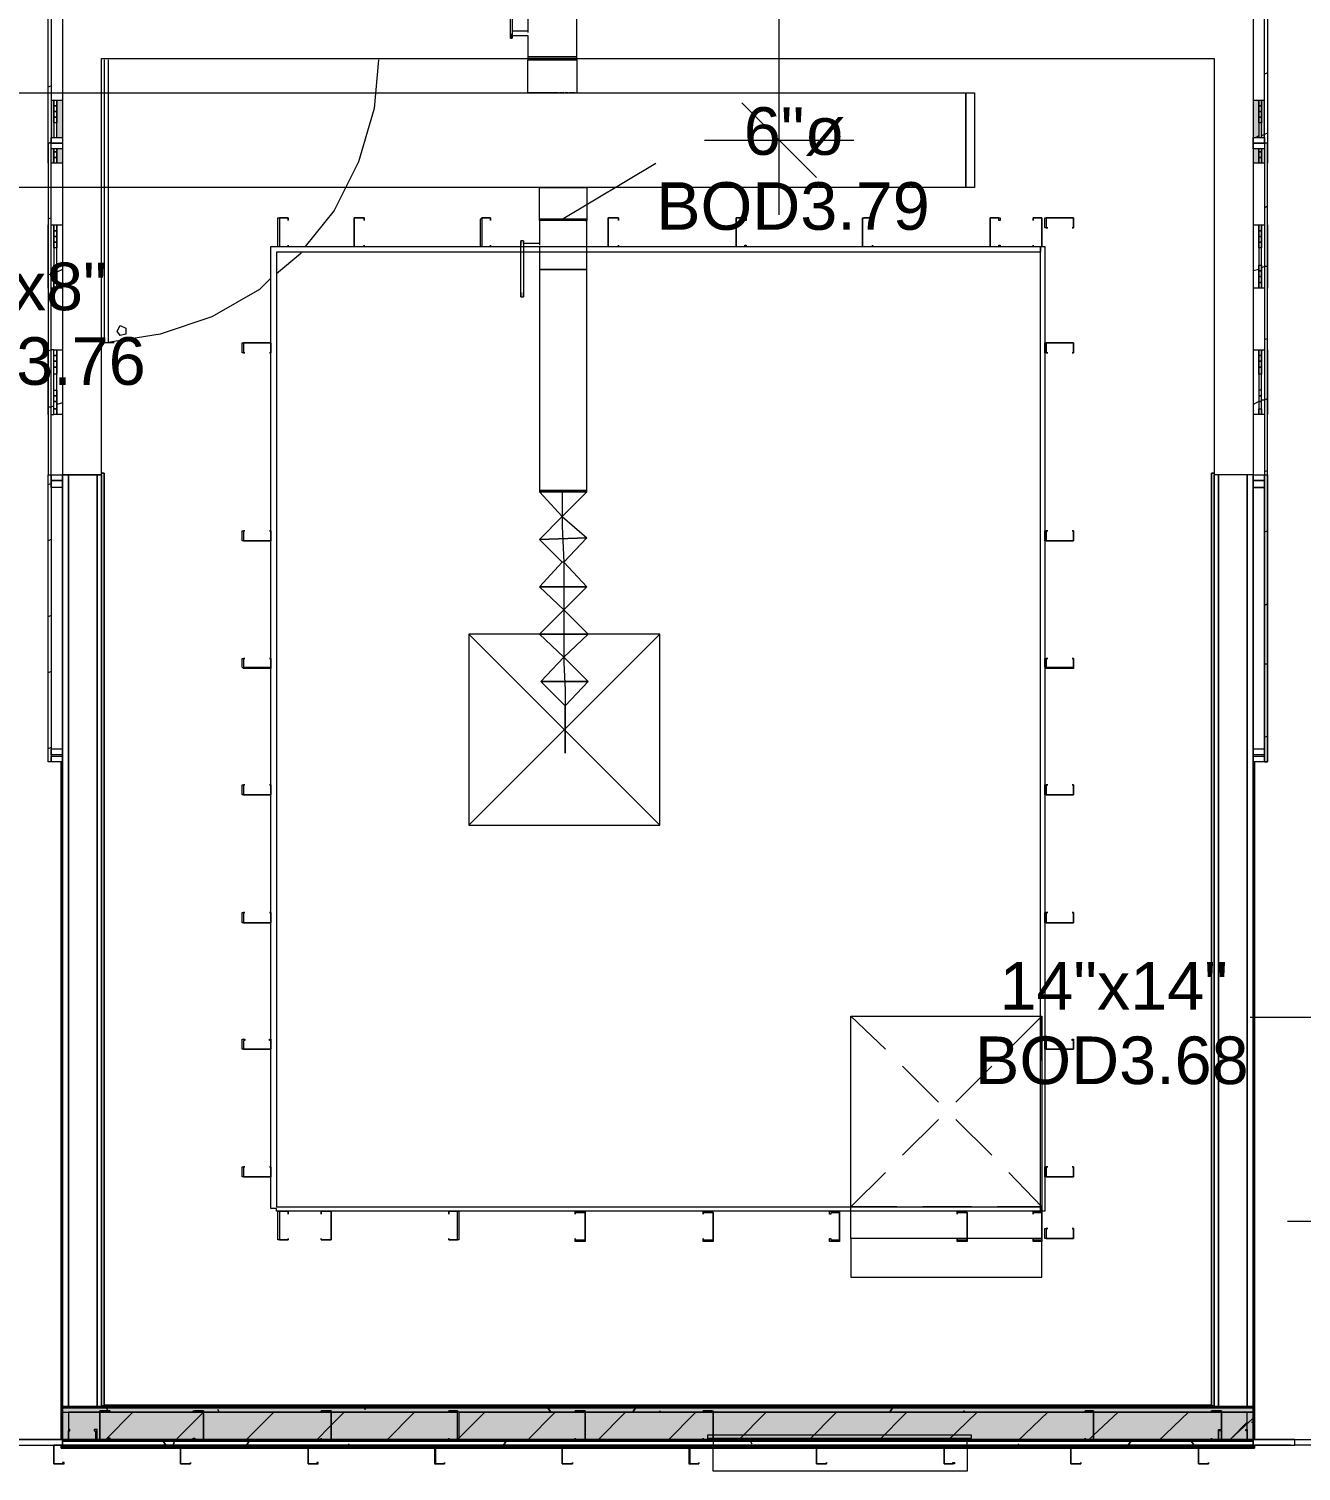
# Model space of a CAD drawing. Header units: metres. Extents: x -2 to 237, y -8 to 52.
# Drawn here: x 48.663 to 52.722, y 34.806 to 39.408 of the extents above; entities that cross this region are included whole.
import ezdxf

# ---------------------------------------------------------------- set-up
doc = ezdxf.new("R2010")
doc.units = ezdxf.units.M
doc.layers.add('HVAC - Ductos', color=5, linetype='Continuous', lineweight=0)
doc.layers.add('PDF4_Text', color=7, linetype='Continuous', lineweight=0)
doc.layers.add('PDF4_Geometry', color=7, linetype='Continuous', lineweight=0, true_color=0xaaaaaa)
doc.layers.add('PDF4_Solid Fills', color=7, linetype='Continuous', lineweight=0, true_color=0xffffff)
doc.styles.add('PDF Helvetica', font='')
doc.styles.get('PDF Helvetica').set_extended_font_data('Helvetica')

msp = doc.modelspace()

# ---------------------------------------------------------------- hatches: boundary and pattern name
at = {"layer": 'PDF4_Solid Fills', "lineweight": 0, "transparency": 33554559}
h = msp.add_hatch(color=256, dxfattribs=at)
h.paths.add_polyline_path([(48.7341, 39.0619), (48.7433, 39.0619), (48.7433, 39.181), (48.7341, 39.181)])
h.paths.add_polyline_path([(48.7433, 39.0252), (48.7341, 39.0252), (48.7341, 38.9794), (48.7433, 38.9794)])
h = msp.add_hatch(color=256, dxfattribs=at)
h.paths.add_polyline_path([(48.7707, 39.0619), (48.7707, 39.181), (48.7525, 39.181), (48.7525, 39.0619)])
h.paths.add_polyline_path([(48.7707, 39.0252), (48.7525, 39.0252), (48.7525, 38.9794), (48.7707, 38.9794)])
h = msp.add_hatch(color=256, dxfattribs=at)
h.paths.add_polyline_path([(52.5689, 39.0619), (52.5872, 39.0619), (52.5872, 39.181), (52.5689, 39.181)])
h.paths.add_polyline_path([(52.5872, 39.0252), (52.5689, 39.0252), (52.5689, 38.9794), (52.5872, 38.9794)])
h = msp.add_hatch(color=256, dxfattribs=at)
h.paths.add_polyline_path([(52.5964, 39.0619), (52.6056, 39.0619), (52.6056, 39.181), (52.5964, 39.181)])
h.paths.add_polyline_path([(52.6056, 39.0252), (52.5964, 39.0252), (52.5964, 38.9794), (52.6056, 38.9794)])
for points in [[(52.5506, 34.9934), (52.5506, 34.9018), (52.5689, 34.9018), (52.5689, 35.0071), (48.7707, 35.0071), (48.7707, 34.9018), (48.7891, 34.9018), (48.7891, 34.9934)], [(52.5506, 34.9018), (52.5506, 34.9934), (48.7891, 34.9934), (48.7891, 34.9018)]]:
    msp.add_hatch(color=256, dxfattribs=at).paths.add_polyline_path(points)

# ---------------------------------------------------------------- linework, layer by layer
at = {"layer": 'HVAC - Ductos', "lineweight": 0}
for points in [[(51.057, 38.8145), (51.057, 41.3619), (51.057, 42.2828)], [(50.2002, 39.3918), (50.2002, 39.3872), (50.2002, 39.3826), (50.2002, 39.378), (50.2002, 39.3826), (50.2002, 39.3872), (50.2002, 39.3918), (50.2002, 39.5429)], [(50.2048, 39.5429), (50.2048, 39.3918), (50.2048, 39.3872), (50.2048, 39.3826), (50.2048, 39.378), (50.2048, 39.3826), (50.2048, 39.3872), (50.2048, 39.3918), (50.2048, 39.3872), (50.2552, 39.3872), (50.2552, 39.3184), (50.2598, 39.3184), (50.2644, 39.3184), (50.2781, 39.3184), (50.2965, 39.3184), (50.3148, 39.3184), (50.3331, 39.3184), (50.3514, 39.3184), (50.3697, 39.3184), (50.3881, 39.3184), (50.3973, 39.3184), (50.4064, 39.3184), (50.411, 39.3184), (50.411, 39.4697)], [(50.2552, 39.4697), (50.2552, 39.4009), (50.2048, 39.4009)], [(50.2552, 39.4009), (50.2552, 39.3964)], [(50.2002, 39.378), (50.2002, 39.3826), (50.2002, 39.378)], [(50.2002, 39.378), (50.2048, 39.378)], [(50.2048, 39.378), (50.2048, 39.3826), (50.2048, 39.378)], [(50.3514, 39.2039), (50.3331, 39.2039), (50.3148, 39.2039), (50.2965, 39.2039), (50.2781, 39.2039), (50.2644, 39.2039), (50.2598, 39.2039), (50.2552, 39.2039), (50.2552, 39.3093), (50.2598, 39.3093), (50.2644, 39.3093), (50.2781, 39.3093), (50.2965, 39.3093), (50.3148, 39.3093), (50.3331, 39.3093), (50.3514, 39.3093), (50.3697, 39.3093), (50.3881, 39.3093), (50.3973, 39.3093), (50.4064, 39.3093), (50.411, 39.3093), (50.411, 39.2039)], [(50.3697, 39.2039), (50.3651, 39.2039), (50.356, 39.2039)], [(50.3835, 39.2039), (50.3789, 39.2039), (50.3743, 39.2039)], [(50.4064, 39.2039), (50.4019, 39.2039), (50.3973, 39.2039), (50.3927, 39.2039), (50.3881, 39.2039)], [(50.9379, 39.1719), (51.057, 39.0527), (51.1761, 38.9336)], [(50.8187, 39.0527), (51.057, 39.0527), (51.2952, 39.0527)], [(50.3651, 38.8008), (50.663, 38.9794)], [(50.2414, 38.7137), (50.2919, 38.7137), (50.2919, 38.6404), (50.2919, 37.9348), (50.2919, 37.9302), (50.3651, 37.8523), (50.4431, 37.7836), (50.2919, 37.779), (50.3651, 37.8523), (50.4431, 37.9302), (50.2919, 37.9302), (50.4431, 37.9302), (50.4431, 37.9348), (50.4385, 37.9348), (50.4201, 37.9348), (50.3973, 37.9348), (50.3651, 37.9348), (50.3377, 37.9348), (50.3148, 37.9348), (50.2965, 37.9348), (50.2919, 37.9348), (50.2965, 37.9348), (50.3148, 37.9348), (50.3377, 37.9348), (50.3651, 37.9348), (50.3973, 37.9348), (50.4201, 37.9348), (50.4385, 37.9348), (50.4431, 37.9348), (50.4431, 38.6404), (50.4385, 38.6404), (50.4339, 38.6404), (50.4201, 38.6404), (50.4064, 38.6404), (50.3881, 38.6404), (50.3651, 38.6404), (50.3468, 38.6404), (50.3285, 38.6404), (50.3148, 38.6404), (50.3011, 38.6404), (50.2919, 38.6404), (50.3011, 38.6404), (50.3148, 38.6404), (50.3285, 38.6404), (50.3468, 38.6404), (50.3651, 38.6404), (50.3881, 38.6404), (50.4064, 38.6404), (50.4201, 38.6404), (50.4339, 38.6404), (50.4385, 38.6404), (50.4431, 38.6404), (50.4431, 38.7962), (50.4385, 38.7962), (50.4339, 38.7962), (50.4201, 38.7962), (50.4064, 38.7962), (50.3881, 38.7962), (50.3651, 38.7962), (50.3468, 38.7962), (50.3285, 38.7962), (50.3148, 38.7962), (50.3011, 38.7962), (50.2919, 38.7962), (50.2919, 38.8008), (50.2919, 38.9015), (50.3011, 38.9015), (50.3148, 38.9015), (50.3285, 38.9015), (50.3468, 38.9015), (50.3651, 38.9015), (50.3881, 38.9015), (50.4064, 38.9015), (50.4201, 38.9015), (50.4339, 38.9015), (50.4385, 38.9015), (50.4431, 38.9015), (50.4431, 38.8008), (50.4385, 38.8008), (50.4339, 38.8008), (50.4201, 38.8008), (50.4064, 38.8008), (50.3881, 38.8008), (50.3651, 38.8008), (50.3468, 38.8008), (50.3285, 38.8008), (50.3148, 38.8008), (50.3011, 38.8008), (50.2919, 38.8008), (50.3011, 38.8008), (50.3148, 38.8008), (50.3285, 38.8008), (50.3468, 38.8008), (50.3651, 38.8008), (50.3881, 38.8008), (50.4064, 38.8008), (50.4201, 38.8008), (50.4339, 38.8008), (50.4385, 38.8008), (50.4431, 38.8008), (50.4385, 38.8008), (50.4431, 38.8008), (50.4431, 38.7962), (50.4385, 38.7962), (50.4339, 38.7962), (50.4201, 38.7962), (50.4064, 38.7962), (50.3881, 38.7962), (50.3651, 38.7962), (50.3468, 38.7962), (50.3285, 38.7962), (50.3148, 38.7962), (50.3011, 38.7962), (50.2919, 38.7962), (50.2919, 38.7228), (50.2414, 38.7228), (50.2414, 38.7183)], [(50.2414, 38.732), (50.2323, 38.732)], [(50.2323, 38.5671), (50.2323, 38.5625), (50.2323, 38.5579), (50.2323, 38.5533), (50.2323, 38.5579), (50.2323, 38.5625), (50.2323, 38.5671), (50.2323, 38.7183), (50.2323, 38.7228), (50.2323, 38.7274), (50.2323, 38.732), (50.2323, 38.7274), (50.2323, 38.7228), (50.2323, 38.7183)], [(50.2414, 38.7228), (50.2414, 38.7274), (50.2414, 38.732), (50.2414, 38.7274), (50.2414, 38.7228), (50.2414, 38.7183), (50.2414, 38.5671), (50.2414, 38.5625), (50.2414, 38.5579), (50.2414, 38.5533), (50.2414, 38.5579), (50.2414, 38.5625), (50.2414, 38.5671)], [(50.2919, 38.7228), (50.2919, 38.7183)], [(50.2323, 38.5533), (50.2414, 38.5533)], [(50.3651, 37.9302), (50.3651, 37.8203), (50.3697, 37.7058), (50.3697, 37.5912), (50.3697, 37.4858), (50.3697, 37.385), (50.3743, 37.298), (50.3743, 37.2338), (50.3743, 37.188), (50.3743, 37.1742)], [(50.3697, 37.7058), (50.4431, 37.6278), (50.2919, 37.6278), (50.3651, 37.7058), (50.2919, 37.779), (50.4431, 37.7836), (50.3697, 37.7058), (50.3651, 37.7058)], [(50.6767, 36.8673), (50.0673, 37.4767)], [(50.0673, 36.8673), (50.6767, 37.4767)], [(51.3961, 36.1526), (51.286, 36.2579)], [(51.286, 35.6486), (51.286, 36.2579), (51.8954, 36.2579), (51.8954, 35.5478), (51.286, 35.5478), (51.286, 35.4241), (51.8954, 35.4241), (51.8954, 35.5478), (51.286, 35.5478), (51.286, 36.2579), (51.8954, 36.2579), (51.8954, 35.6486)], [(52.9171, 36.2534), (52.5597, 36.2534)], [(51.5655, 35.983), (51.451, 36.0976)], [(51.7351, 35.8135), (51.6205, 35.9281)], [(51.79, 35.7585), (51.8954, 35.6486), (51.7534, 35.6486)], [(51.4327, 35.6486), (51.286, 35.6486)], [(51.671, 35.6486), (51.5151, 35.6486)], [(52.6789, 35.6028), (56.0876, 35.6028)], [(50.8325, 34.9109), (50.8463, 34.9109), (50.8463, 34.888), (51.6572, 34.888), (51.6572, 34.8055), (50.8463, 34.8055), (50.8463, 34.888), (51.6572, 34.888), (51.6572, 34.9109), (51.671, 34.9109), (51.671, 34.9201), (50.8279, 34.9201), (50.8279, 34.9109), (51.671, 34.9109)], [(51.648, 34.9201), (50.8554, 34.9201)]]:
    msp.add_lwpolyline(points, dxfattribs=at)
for points in [[(50.2552, 39.3093), (50.2598, 39.3093), (50.2644, 39.3093), (50.2781, 39.3093), (50.2965, 39.3093), (50.3148, 39.3093), (50.3331, 39.3093), (50.3514, 39.3093), (50.3697, 39.3093), (50.3881, 39.3093), (50.3973, 39.3093), (50.4064, 39.3093), (50.411, 39.3093), (50.411, 39.3184), (50.4064, 39.3184), (50.3973, 39.3184), (50.3881, 39.3184), (50.3697, 39.3184), (50.3514, 39.3184), (50.3331, 39.3184), (50.3148, 39.3184), (50.2965, 39.3184), (50.2781, 39.3184), (50.2644, 39.3184), (50.2598, 39.3184), (50.2552, 39.3184)], [(51.6526, 38.9015), (48.1293, 38.9015), (48.1293, 39.2039), (51.6526, 39.2039)], [(51.6526, 38.9015), (51.6526, 39.2039), (51.6801, 39.2039), (51.6801, 38.9015)], [(50.4385, 38.7962), (50.4431, 38.7962)], [(50.4431, 37.9348), (50.4385, 37.9348), (50.4339, 37.9348), (50.4201, 37.9348), (50.4064, 37.9348), (50.3881, 37.9348), (50.3651, 37.9348), (50.3468, 37.9348), (50.3285, 37.9348), (50.3148, 37.9348), (50.3011, 37.9348), (50.2919, 37.9348), (50.3011, 37.9348), (50.3148, 37.9348), (50.3285, 37.9348), (50.3468, 37.9348), (50.3651, 37.9348), (50.3881, 37.9348), (50.4064, 37.9348), (50.4201, 37.9348), (50.4339, 37.9348), (50.4385, 37.9348)], [(50.2919, 37.9302), (50.2965, 37.9302), (50.3148, 37.9302), (50.3377, 37.9302), (50.3651, 37.9302), (50.3973, 37.9302), (50.4201, 37.9302), (50.4385, 37.9302), (50.4431, 37.9302), (50.4385, 37.9302), (50.4201, 37.9302), (50.3973, 37.9302), (50.3651, 37.9302), (50.3377, 37.9302), (50.3148, 37.9302), (50.2965, 37.9302)], [(50.2919, 37.6278), (50.4431, 37.6278), (50.3697, 37.5545), (50.4476, 37.4767), (50.2919, 37.4767), (50.3697, 37.5545)], [(50.6767, 37.4767), (50.0673, 37.4767), (50.0673, 36.8673), (50.6767, 36.8673)], [(50.2919, 37.4767), (50.4476, 37.4767), (50.3697, 37.4033), (50.4476, 37.3254), (50.2965, 37.3254), (50.3697, 37.4033)], [(50.2965, 37.3254), (50.4476, 37.3254), (50.3743, 37.2476), (50.3743, 37.0964), (50.3743, 37.2522), (50.3743, 37.2476)], [(50.9745, 34.888), (50.8554, 34.888)], [(51.2128, 34.888), (51.0524, 34.888)], [(51.451, 34.888), (51.2906, 34.888)], [(51.6526, 34.888), (51.5289, 34.888)]]:
    msp.add_lwpolyline(points, close=True, dxfattribs=at)
at = {"layer": 'PDF4_Geometry', "lineweight": 0}
for points in [[(52.6056, 44.3491), (52.6147, 44.3491), (52.6147, 44.5782), (52.6056, 44.5782), (52.5689, 44.5782), (52.5689, 45.4532), (52.5689, 45.5769), (48.8945, 45.5769), (48.7707, 45.5769), (48.7707, 44.5782), (48.7707, 43.3961), (48.7707, 43.2724), (48.7707, 37.9852), (48.8945, 37.9852), (48.8945, 39.3139), (52.4452, 39.3139), (52.4452, 37.9852), (52.4452, 35.0117), (52.4452, 37.9852), (52.4452, 35.0117)], [(52.5689, 43.2724), (52.5689, 37.9852), (52.5506, 37.9852), (52.5506, 35.0117), (52.5506, 37.9852), (52.459, 37.9852), (52.459, 35.0117), (52.459, 37.9852), (52.4452, 37.9852), (52.4452, 35.0117), (52.4361, 35.0163), (48.9036, 35.0163), (48.9036, 37.9898), (48.8945, 37.9898), (48.9036, 37.9898), (48.9036, 35.0163), (48.8945, 35.0117), (48.8945, 37.9852), (48.8807, 37.9852), (48.8807, 35.0117), (48.8807, 37.9852), (48.7891, 37.9852), (48.7891, 35.0117), (48.7891, 37.9852), (48.7707, 37.9852), (48.7707, 35.0117), (48.7707, 37.9852), (48.7707, 34.9063)], [(48.7249, 39.0435), (48.7249, 40.1019), (48.7341, 40.1019), (48.7707, 40.1019), (48.7707, 40.1203), (48.7341, 40.1203), (48.7341, 40.1019), (48.7707, 40.1019), (48.7707, 40.079), (48.7341, 40.079), (48.7341, 40.1019), (48.7341, 39.0435), (48.7249, 39.0435), (48.7341, 39.0481)], [(48.9036, 39.3093), (48.9036, 38.4067)], [(48.9174, 38.4067), (48.9174, 39.3093)], [(49.7787, 39.3093), (49.765, 39.1535), (49.7146, 38.984), (49.6367, 38.8282), (49.545, 38.7137)], [(52.6147, 39.2681), (52.6056, 39.2635)], [(48.7341, 39.2268), (48.7249, 39.2222)], [(48.7249, 38.9794), (48.7249, 39.181)], [(48.7341, 39.181), (48.7433, 39.181), (48.7433, 39.0619)], [(48.7525, 39.0619), (48.7525, 39.181), (48.7707, 39.181)], [(52.5689, 39.181), (52.5873, 39.181), (52.5873, 39.0619)], [(52.5964, 39.0619), (52.5964, 39.181), (52.6056, 39.181)], [(52.6147, 39.181), (52.6147, 38.9794)], [(48.7341, 37.0689), (48.7249, 37.0689), (48.7249, 37.9852), (48.7341, 37.9852), (48.7341, 37.0689), (48.7249, 37.0689), (48.7249, 37.9852), (48.7341, 37.9852), (48.7341, 39.0435), (48.7249, 39.0435), (48.7249, 37.9852)], [(52.5873, 39.0665), (52.5781, 39.0619)], [(52.6147, 39.0757), (52.6056, 39.0711), (52.5964, 39.0665)], [(52.6056, 37.0689), (52.6147, 37.0689), (52.6147, 37.9852), (52.6147, 37.0689), (52.6056, 37.0689), (52.6056, 37.9852), (52.6147, 37.9852), (52.6147, 39.0435), (52.6056, 39.0435), (52.6056, 37.9852), (52.6147, 37.9852)], [(48.7707, 38.9794), (48.7525, 38.9794), (48.7525, 39.0252), (48.7525, 39.0161), (48.7433, 39.0161), (48.7433, 39.0252), (48.7433, 38.9794), (48.7341, 38.9794)], [(52.6056, 38.9794), (52.5964, 38.9794), (52.5964, 39.0252), (52.5964, 39.0161), (52.5873, 39.0161), (52.5873, 39.0252), (52.5873, 38.9794), (52.5689, 38.9794)], [(48.7341, 38.8053), (48.7249, 38.8008)], [(49.458, 38.7137), (49.458, 38.8008), (49.458, 38.8053), (49.4626, 38.8053), (49.4901, 38.8053), (49.4901, 38.7962), (49.4901, 38.8053), (49.4626, 38.8053), (49.4626, 38.8008), (49.4626, 38.7137)], [(51.3227, 38.7137), (51.3227, 38.8008), (51.3227, 38.8053), (51.3273, 38.8053), (51.3548, 38.8053), (51.3548, 38.7962), (51.3548, 38.8053), (51.3273, 38.8053), (51.3227, 38.8008), (51.3227, 38.7137), (51.3273, 38.7137)], [(52.6147, 38.842), (52.6056, 38.8374)], [(48.7249, 38.5808), (48.7249, 38.7824)], [(48.7341, 38.7824), (48.7433, 38.7824), (48.7433, 38.5808), (48.7341, 38.5808)], [(48.7433, 38.7641), (48.7525, 38.7641)], [(48.7433, 38.7458), (48.7433, 38.7641)], [(48.7707, 38.5808), (48.7525, 38.5808), (48.7525, 38.7824), (48.7707, 38.7824)], [(48.7525, 38.7641), (48.7525, 38.7458)], [(52.5689, 38.7824), (52.5873, 38.7824), (52.5873, 38.5808), (52.5689, 38.5808)], [(52.6056, 38.5808), (52.5964, 38.5808), (52.5964, 38.7824), (52.6056, 38.7824)], [(52.6147, 38.7824), (52.6147, 38.5808)], [(48.7525, 38.7458), (48.7433, 38.7458)], [(48.7433, 38.7458), (48.7525, 38.7458)], [(48.7433, 38.7274), (48.7433, 38.7458)], [(48.7525, 38.7274), (48.7433, 38.7274)], [(48.7525, 38.7458), (48.7525, 38.7274)], [(50.9471, 38.7137), (50.9471, 38.7183), (50.9516, 38.7183), (50.9516, 38.7137)], [(51.758, 38.7137), (51.758, 38.7183), (51.7626, 38.7183), (51.7626, 38.7137)], [(49.5313, 38.6954), (49.5313, 38.6908), (49.4534, 38.6266)], [(48.7433, 38.6266), (48.7341, 38.6266), (48.7249, 38.6221)], [(48.7707, 38.6404), (48.7525, 38.6312)], [(52.5873, 38.6404), (52.5689, 38.6358)], [(52.6147, 38.6495), (52.6056, 38.6495), (52.5964, 38.645)], [(49.4351, 38.6129), (49.3985, 38.5763), (49.2472, 38.4892), (49.0823, 38.4342), (48.9082, 38.4067)], [(48.9357, 38.4067), (48.8945, 38.4067)], [(52.6147, 38.4205), (52.6056, 38.4159)], [(48.7341, 38.1776), (48.7433, 38.1776), (48.7433, 38.3838), (48.7341, 38.3838), (48.7249, 38.3792)], [(48.7249, 38.1776), (48.7249, 38.3838)], [(48.7707, 38.1776), (48.7525, 38.1776), (48.7525, 38.3838), (48.7707, 38.3838)], [(52.5689, 38.3838), (52.5873, 38.3838), (52.5873, 38.1776), (52.5689, 38.1776)], [(52.6056, 38.1776), (52.5964, 38.1776), (52.5964, 38.3838), (52.6056, 38.3838)], [(52.6147, 38.3838), (52.6147, 38.1776)], [(52.5873, 38.2189), (52.5873, 38.196), (52.5964, 38.196), (52.5964, 38.2189), (52.5964, 38.2372), (52.5964, 38.2556), (52.5873, 38.2556), (52.5873, 38.2372), (52.5873, 38.2189), (52.5964, 38.2189), (52.5873, 38.2189), (52.5689, 38.2097)], [(48.7433, 38.2051), (48.7341, 38.2005), (48.7249, 38.2005)], [(48.7707, 38.2143), (48.7525, 38.2097)], [(52.6147, 38.228), (52.6056, 38.2234), (52.5964, 38.2234)], [(52.5689, 34.9063), (52.5689, 37.9852), (52.5689, 35.0117), (52.5689, 37.9852), (52.5689, 35.0117), (52.4452, 35.0117), (52.4361, 35.0163), (48.9036, 35.0163), (48.8945, 35.0117), (48.8945, 37.9852), (48.7707, 37.9852), (48.7707, 35.0117), (48.8945, 35.0117)], [(48.8945, 35.0117), (48.8945, 37.9852), (48.8945, 35.0117)], [(52.4452, 37.9852), (52.4452, 35.0117), (52.4452, 37.9852)], [(52.6147, 37.9989), (52.6056, 37.9943)], [(48.7341, 37.9577), (48.7249, 37.9531)], [(48.7707, 37.944), (48.7341, 37.944), (48.7341, 37.0872)], [(52.5689, 37.944), (52.5689, 37.9669), (52.6056, 37.9669), (52.6056, 37.944), (52.6056, 37.0872)], [(52.6147, 37.8065), (52.6056, 37.802)], [(48.7341, 37.779), (48.7249, 37.7744)], [(52.6147, 37.5729), (52.6056, 37.5683)], [(48.7341, 37.5362), (48.7249, 37.5316)], [(52.6147, 37.3804), (52.6056, 37.3804)], [(48.7341, 37.3575), (48.7249, 37.3529)], [(52.6147, 37.1514), (52.6056, 37.1468)], [(48.7341, 37.1147), (48.7249, 37.1101)], [(48.7707, 37.0918), (48.7341, 37.0918), (48.7341, 37.1101), (48.7707, 37.1101)], [(52.5689, 37.1101), (52.6056, 37.1101), (52.6056, 37.0918), (52.5689, 37.0918)], [(49.9574, 34.8834), (49.5542, 34.8834), (49.1464, 34.8834), (48.7707, 34.8834), (48.7707, 34.888), (49.1464, 34.888), (49.5542, 34.888), (49.9574, 34.888), (49.5542, 34.888), (49.1464, 34.888), (48.7707, 34.888), (48.7707, 34.8834), (48.7662, 34.8789), (48.7662, 34.888), (48.7662, 34.8789), (49.1464, 34.8789), (49.5542, 34.8789), (49.9574, 34.8789), (49.5542, 34.8789), (49.1464, 34.8789), (48.7662, 34.8789), (48.7707, 34.8834), (48.7707, 34.888), (48.7707, 34.8834), (48.7707, 34.888), (48.7707, 34.9934), (48.7707, 34.9017), (52.5689, 34.9017), (52.5689, 34.9934), (52.4681, 34.9934), (52.0603, 34.9934), (50.8463, 34.9934), (50.4385, 34.9934), (50.0353, 34.9934), (50.4385, 34.9934), (50.8463, 34.9934), (52.0603, 34.9934), (52.4681, 34.9934), (52.5689, 34.9934), (52.5689, 35.0071), (48.7707, 35.0071), (48.7707, 34.9934), (48.8899, 34.9934), (49.2198, 34.9934), (49.6275, 34.9934), (50.0307, 34.9934)], [(49.962, 34.8834), (50.3651, 34.8834), (50.7729, 34.8834), (51.9871, 34.8834), (52.3948, 34.8834), (52.5689, 34.8834), (52.5689, 35.0117), (48.7707, 35.0117), (48.7707, 34.888), (48.7707, 34.8834), (49.1464, 34.8834), (49.5542, 34.8834), (49.9574, 34.8834)], [(52.5689, 34.9017), (52.5689, 34.9934), (52.5689, 35.0071), (48.7707, 35.0071), (48.7707, 34.9934), (48.7707, 34.9017), (48.7707, 34.888), (49.1464, 34.888), (49.5542, 34.888), (49.9574, 34.888)], [(48.7707, 34.9934), (48.8899, 34.9934), (49.2198, 34.9934), (49.6275, 34.9934), (50.0307, 34.9934), (49.6275, 34.9934), (49.2198, 34.9934), (48.8899, 34.9934), (48.7891, 34.9934), (48.7891, 34.9017), (52.5506, 34.9017), (52.5506, 34.9934), (52.4681, 34.9934), (52.0603, 34.9934), (50.8463, 34.9934), (50.4385, 34.9934), (50.0353, 34.9934)], [(52.5689, 34.9934), (52.5689, 34.888), (52.5689, 34.8834), (52.5689, 34.888), (52.5689, 34.8834), (52.5735, 34.8789), (52.3948, 34.8789), (51.9871, 34.8789), (51.5839, 34.8789), (51.1761, 34.8789), (50.7729, 34.8789), (50.3651, 34.8789), (49.962, 34.8789), (50.3651, 34.8789), (50.7729, 34.8789), (51.1761, 34.8789), (51.5839, 34.8789), (51.9871, 34.8789), (52.3948, 34.8789), (52.5735, 34.8789), (52.5735, 34.888), (52.5735, 34.8789), (52.5689, 34.8834), (52.3948, 34.8834), (51.9871, 34.8834), (51.5839, 34.8834), (51.1761, 34.8834), (50.7729, 34.8834), (50.3651, 34.8834), (49.962, 34.8834), (50.3651, 34.8834), (50.7729, 34.8834), (51.1761, 34.8834), (51.5839, 34.8834), (51.9871, 34.8834), (52.3948, 34.8834), (52.5689, 34.8834), (52.5689, 34.888), (52.3948, 34.888), (51.9871, 34.888), (50.7729, 34.888), (50.3651, 34.888), (49.962, 34.888), (50.3651, 34.888), (50.7729, 34.888), (51.9871, 34.888), (52.3948, 34.888), (52.5689, 34.888), (52.5689, 34.8834), (52.3948, 34.8834), (51.9871, 34.8834), (50.7729, 34.8834), (50.3651, 34.8834), (49.962, 34.8834)], [(52.5643, 34.9614), (52.5689, 34.9614)], [(45.3986, 34.9063), (45.3986, 34.888), (44.5099, 34.888), (44.5099, 34.9063), (45.3986, 34.9063), (47.5062, 34.9063), (48.3951, 34.9063), (52.7018, 34.9063)], [(48.7891, 34.9063), (48.3951, 34.9063), (48.3951, 34.888), (48.7433, 34.888)], [(49.962, 34.888), (50.3651, 34.888), (50.7729, 34.888), (51.9871, 34.888), (52.3948, 34.888), (52.5689, 34.888), (52.5689, 34.9017), (48.7707, 34.9017)], [(48.7707, 34.888), (49.151, 34.888)], [(48.8899, 34.9063), (48.8761, 34.9063)], [(49.1923, 34.9063), (48.922, 34.9063)], [(49.1785, 34.888), (49.5542, 34.888)], [(49.5954, 34.9063), (49.2198, 34.9063)], [(49.5863, 34.888), (49.962, 34.888)], [(50.0032, 34.9063), (49.6275, 34.9063)], [(49.9895, 34.888), (50.3651, 34.888)], [(50.4064, 34.9063), (50.0307, 34.9063)], [(50.3973, 34.888), (50.7729, 34.888)], [(50.8142, 34.9063), (50.4385, 34.9063)], [(50.8004, 34.888), (51.9916, 34.888)], [(52.0329, 34.9063), (50.8417, 34.9063)], [(52.0191, 34.888), (52.3948, 34.888)], [(52.4361, 34.9063), (52.0603, 34.9063)], [(52.4269, 34.888), (52.7018, 34.888), (52.7018, 34.9063), (52.5506, 34.9063)], [(53.1325, 34.9063), (53.1325, 34.888), (52.7018, 34.888), (52.7018, 34.9063), (53.1325, 34.9063), (53.5082, 34.9063), (54.3924, 34.9063), (56.2067, 34.9063), (56.3763, 34.9063)], [(51.6159, 34.8834), (51.6114, 34.8834)]]:
    msp.add_lwpolyline(points, dxfattribs=at)
for points in [[(52.6147, 39.0435), (52.6056, 39.0435), (52.6056, 40.1019), (52.6147, 40.1019)], [(48.7433, 39.1627), (48.7433, 39.181), (48.7525, 39.181), (48.7525, 39.1627)], [(52.5964, 39.181), (52.5964, 39.1627), (52.5873, 39.1627), (52.5873, 39.181)], [(48.7525, 39.1443), (48.7433, 39.1443), (48.7433, 39.1627), (48.7525, 39.1627)], [(48.7525, 39.126), (48.7433, 39.126), (48.7433, 39.1443), (48.7525, 39.1443)], [(48.7525, 39.1077), (48.7433, 39.1077), (48.7433, 39.126), (48.7525, 39.126)], [(52.5964, 39.1627), (52.5964, 39.1443), (52.5873, 39.1443), (52.5873, 39.1627)], [(52.5964, 39.1443), (52.5964, 39.126), (52.5873, 39.126), (52.5873, 39.1443)], [(52.5964, 39.126), (52.5964, 39.1077), (52.5873, 39.1077), (52.5873, 39.126)], [(48.7707, 39.0435), (48.7341, 39.0435), (48.7341, 39.0619), (48.7707, 39.0619)], [(48.7341, 39.0252), (48.7341, 39.0435), (48.7707, 39.0435), (48.7707, 39.0252)], [(52.6056, 39.0619), (52.6056, 39.0435), (52.5689, 39.0435), (52.5689, 39.0619)], [(52.5689, 39.0435), (52.6056, 39.0435), (52.6056, 39.0252), (52.5689, 39.0252)], [(48.7433, 38.9977), (48.7433, 39.0161), (48.7525, 39.0161), (48.7525, 38.9977)], [(48.7525, 38.9977), (48.7525, 38.9794), (48.7433, 38.9794), (48.7433, 38.9977)], [(52.5873, 39.0161), (52.5964, 39.0161), (52.5964, 38.9977), (52.5873, 38.9977)], [(52.5873, 38.9794), (52.5873, 38.9977), (52.5964, 38.9977), (52.5964, 38.9794)], [(49.7008, 38.8008), (49.7008, 38.8053), (49.7329, 38.8053), (49.7329, 38.7962), (49.7329, 38.8053), (49.7008, 38.8053), (49.7008, 38.8008), (49.7008, 38.7137)], [(50.104, 38.7137), (50.104, 38.8008), (50.1086, 38.8053), (50.1361, 38.8053), (50.1361, 38.7962), (50.1361, 38.8053), (50.1086, 38.8053), (50.1086, 38.8008), (50.1086, 38.7137)], [(50.5118, 38.8008), (50.5118, 38.8053), (50.5439, 38.8053), (50.5439, 38.7962), (50.5439, 38.8053), (50.5118, 38.8053), (50.5118, 38.8008), (50.5118, 38.7137)], [(50.9195, 38.8008), (50.9195, 38.8053), (50.9516, 38.8053), (50.9516, 38.7962), (50.9471, 38.7962), (50.9471, 38.8053), (50.9195, 38.8053), (50.9195, 38.8008), (50.9195, 38.7137)], [(51.7305, 38.8008), (51.7305, 38.8053), (51.7626, 38.8053), (51.7626, 38.7962), (51.758, 38.7962), (51.758, 38.8053), (51.7305, 38.8053), (51.7305, 38.8008), (51.7305, 38.7137)], [(51.8679, 38.7962), (51.8679, 38.8053)], [(51.8954, 38.8053), (51.8954, 38.8008), (51.8954, 38.7137), (51.8954, 38.8008), (51.8954, 38.8053), (51.8679, 38.8053)], [(51.9962, 38.8008), (51.9962, 38.8053), (51.9092, 38.8053), (51.9092, 38.8008), (51.9092, 38.7732), (51.9137, 38.7732), (51.9046, 38.7732), (51.9046, 38.8008), (51.9046, 38.8053), (51.9092, 38.8053), (51.9962, 38.8053), (51.9962, 38.8008), (51.9962, 38.7732)], [(48.7433, 38.7641), (48.7433, 38.7824), (48.7525, 38.7824), (48.7525, 38.7641)], [(51.9916, 38.7732), (51.9962, 38.7732)], [(52.5964, 38.7824), (52.5964, 38.7641), (52.5873, 38.7641), (52.5873, 38.7824)], [(52.5964, 38.7641), (52.5964, 38.7458), (52.5873, 38.7458), (52.5873, 38.7641)], [(48.7525, 38.7091), (48.7433, 38.7091), (48.7433, 38.7274), (48.7525, 38.7274)], [(49.4534, 35.6348), (49.4534, 35.644), (49.4351, 35.644), (49.4351, 38.7137), (49.4534, 38.7137), (51.8908, 38.7137), (51.9046, 38.7137), (51.9046, 35.6348), (51.8908, 35.6348)], [(49.4534, 35.6486), (51.8908, 35.6486), (51.8908, 35.6348), (51.8908, 38.7137), (51.8908, 38.6954), (49.4534, 38.6954)], [(49.4901, 38.7183), (49.4901, 38.7137)], [(49.7329, 38.7183), (49.7329, 38.7137)], [(50.1361, 38.7183), (50.1361, 38.7137)], [(50.5439, 38.7183), (50.5439, 38.7137)], [(51.3548, 38.7183), (51.3548, 38.7137)], [(51.8679, 38.7183), (51.8679, 38.7137)], [(52.5964, 38.7458), (52.5964, 38.7274), (52.5873, 38.7274), (52.5873, 38.7458)], [(52.5964, 38.7274), (52.5964, 38.7091), (52.5873, 38.7091), (52.5873, 38.7274)], [(48.7525, 38.6358), (48.7433, 38.6358), (48.7433, 38.6541), (48.7525, 38.6541)], [(48.7433, 38.6175), (48.7433, 38.6358), (48.7525, 38.6358), (48.7525, 38.6175)], [(48.7433, 38.5991), (48.7433, 38.6175), (48.7525, 38.6175), (48.7525, 38.5991)], [(52.5964, 38.6541), (52.5964, 38.6358), (52.5873, 38.6358), (52.5873, 38.6541)], [(52.5873, 38.6358), (52.5964, 38.6358), (52.5964, 38.6175), (52.5873, 38.6175)], [(52.5873, 38.6175), (52.5964, 38.6175), (52.5964, 38.5991), (52.5873, 38.5991)], [(48.7525, 38.5991), (48.7525, 38.5808), (48.7433, 38.5808), (48.7433, 38.5991)], [(52.5873, 38.5808), (52.5873, 38.5991), (52.5964, 38.5991), (52.5964, 38.5808)], [(48.9449, 38.4434), (48.954, 38.4617), (48.9723, 38.4525), (48.9723, 38.4342), (48.954, 38.4296)], [(49.3435, 38.4067), (49.3481, 38.4067), (49.4351, 38.4067), (49.4351, 38.3746), (49.4305, 38.3746), (49.4351, 38.3746), (49.4351, 38.4067), (49.3481, 38.4067), (49.3481, 38.3746), (49.3527, 38.3746), (49.3435, 38.3746)], [(51.9962, 38.4067), (51.9092, 38.4067), (51.9092, 38.3746), (51.9137, 38.3746), (51.9046, 38.3746), (51.9046, 38.4067), (51.9092, 38.4067), (51.9962, 38.4067), (51.9962, 38.3746)], [(48.7433, 38.3655), (48.7433, 38.3838), (48.7525, 38.3838), (48.7525, 38.3655)], [(48.7525, 38.3472), (48.7433, 38.3472), (48.7433, 38.3655), (48.7525, 38.3655)], [(48.7525, 38.3288), (48.7433, 38.3288), (48.7433, 38.3472), (48.7525, 38.3472)], [(51.9916, 38.3746), (51.9962, 38.3746)], [(52.5964, 38.3838), (52.5964, 38.3655), (52.5873, 38.3655), (52.5873, 38.3838)], [(52.5964, 38.3655), (52.5964, 38.3472), (52.5873, 38.3472), (52.5873, 38.3655)], [(52.5964, 38.3472), (52.5964, 38.3288), (52.5873, 38.3288), (52.5873, 38.3472)], [(48.7525, 38.3059), (48.7433, 38.3059), (48.7433, 38.3288), (48.7525, 38.3288)], [(52.5964, 38.3288), (52.5964, 38.3059), (52.5873, 38.3059), (52.5873, 38.3288)], [(48.7525, 38.2372), (48.7433, 38.2372), (48.7433, 38.2556), (48.7525, 38.2556)], [(48.7433, 38.2189), (48.7433, 38.2372), (48.7525, 38.2372), (48.7525, 38.2189)], [(48.7433, 38.196), (48.7433, 38.2189), (48.7525, 38.2189), (48.7525, 38.196)], [(52.5873, 38.2372), (52.5964, 38.2372)], [(48.7525, 38.196), (48.7525, 38.1776), (48.7433, 38.1776), (48.7433, 38.196)], [(52.5873, 38.1776), (52.5873, 38.196), (52.5964, 38.196), (52.5964, 38.1776)], [(48.7341, 37.9669), (48.7707, 37.9669), (48.7341, 37.9669), (48.7341, 37.9852), (48.7707, 37.9852), (48.7707, 37.9669), (48.7707, 37.944), (48.7341, 37.944)], [(48.8945, 35.0117), (48.8945, 37.9852)], [(52.4361, 37.9898), (52.4452, 37.9898), (52.4361, 37.9898), (52.4361, 35.0163)], [(52.6056, 37.9852), (52.6056, 37.9669), (52.5689, 37.9669), (52.5689, 37.9852)], [(52.5689, 37.944), (52.6056, 37.944)], [(49.3527, 37.8065), (49.3481, 37.8065), (49.3481, 37.7744), (49.4351, 37.7744), (49.4351, 37.8065), (49.4305, 37.8065), (49.4351, 37.8065), (49.4351, 37.7744), (49.3481, 37.7744), (49.3435, 37.7744), (49.3435, 37.8065)], [(51.9962, 37.7744), (51.9092, 37.7744), (51.9046, 37.7744), (51.9046, 37.8065), (51.9137, 37.8065), (51.9092, 37.8065), (51.9092, 37.7744), (51.9962, 37.7744), (51.9962, 37.8065)], [(51.9916, 37.8065), (51.9962, 37.8065)], [(49.3527, 37.3987), (49.3481, 37.3987), (49.3481, 37.3713), (49.4351, 37.3713), (49.4351, 37.3987), (49.4305, 37.3987), (49.4351, 37.3987), (49.4351, 37.3713), (49.4351, 37.3667), (49.3481, 37.3667), (49.3435, 37.3713), (49.3435, 37.3987)], [(51.9962, 37.3713), (51.9962, 37.3667), (51.9092, 37.3667), (51.9046, 37.3713), (51.9046, 37.3987), (51.9137, 37.3987), (51.9092, 37.3987), (51.9092, 37.3713), (51.9962, 37.3713), (51.9962, 37.3987)], [(51.9916, 37.3987), (51.9962, 37.3987)], [(48.7707, 37.0689), (48.7341, 37.0689), (48.7341, 37.0872), (48.7707, 37.0872)], [(48.7662, 34.9063), (48.7662, 37.0689), (48.7707, 37.0689), (48.7707, 34.9063), (48.7707, 37.0689), (48.7662, 37.0689)], [(52.6056, 37.0872), (52.6056, 37.0689), (52.5689, 37.0689), (52.5689, 37.0872)], [(52.5735, 34.9063), (52.5735, 37.0689), (52.5689, 37.0689), (52.5689, 34.9063), (52.5689, 37.0689), (52.5735, 37.0689)], [(49.3527, 36.9956), (49.3481, 36.9956), (49.3481, 36.9635), (49.4351, 36.9635), (49.4351, 36.9956), (49.4305, 36.9956), (49.4351, 36.9956), (49.4351, 36.9635), (49.3481, 36.9635), (49.3435, 36.9635), (49.3435, 36.9956)], [(51.9962, 36.9635), (51.9092, 36.9635), (51.9046, 36.9635), (51.9046, 36.9956), (51.9137, 36.9956), (51.9092, 36.9956), (51.9092, 36.9635), (51.9962, 36.9635), (51.9962, 36.9956)], [(51.9916, 36.9956), (51.9962, 36.9956)], [(49.3527, 36.5878), (49.3481, 36.5878), (49.3481, 36.5603), (49.3481, 36.5557), (49.4351, 36.5557), (49.4351, 36.5603), (49.4351, 36.5878), (49.4305, 36.5878), (49.4351, 36.5878), (49.4351, 36.5603), (49.4351, 36.5557), (49.3481, 36.5557), (49.3435, 36.5557), (49.3435, 36.5603), (49.3435, 36.5878)], [(51.9962, 36.5603), (51.9962, 36.5557), (51.9092, 36.5557), (51.9046, 36.5557), (51.9046, 36.5603), (51.9046, 36.5878), (51.9137, 36.5878), (51.9092, 36.5878), (51.9092, 36.5603), (51.9092, 36.5557), (51.9962, 36.5557), (51.9962, 36.5603), (51.9962, 36.5878)], [(51.9916, 36.5878), (51.9962, 36.5878)], [(49.3527, 36.1846), (49.3527, 36.18), (49.3481, 36.18), (49.3481, 36.1526), (49.4351, 36.1526), (49.4351, 36.18), (49.4305, 36.18), (49.4305, 36.1846), (49.4351, 36.1846), (49.4351, 36.1526), (49.3481, 36.1526), (49.3435, 36.1526), (49.3435, 36.1846)], [(51.9962, 36.1526), (51.9092, 36.1526), (51.9046, 36.1526), (51.9046, 36.1846), (51.9137, 36.1846), (51.9137, 36.18), (51.9092, 36.18), (51.9092, 36.1526), (51.9962, 36.1526), (51.9962, 36.18), (51.9916, 36.18), (51.9916, 36.1846), (51.9962, 36.1846)], [(49.3527, 35.7769), (49.3481, 35.7769), (49.3481, 35.7448), (49.4351, 35.7448), (49.4351, 35.7769), (49.4305, 35.7769), (49.4351, 35.7769), (49.4351, 35.7448), (49.3481, 35.7448), (49.3435, 35.7448), (49.3435, 35.7769)], [(51.9962, 35.7448), (51.9092, 35.7448), (51.9046, 35.7448), (51.9046, 35.7769), (51.9137, 35.7769), (51.9092, 35.7769), (51.9092, 35.7448), (51.9962, 35.7448), (51.9962, 35.7769)], [(51.9916, 35.7769), (51.9962, 35.7769)], [(49.4626, 35.6348), (49.4626, 35.6302), (49.4626, 35.5432), (49.4901, 35.5432), (49.4901, 35.5478), (49.4901, 35.5432), (49.4626, 35.5432), (49.458, 35.5432), (49.458, 35.6302), (49.458, 35.6348), (49.4626, 35.6348), (49.4901, 35.6348)], [(49.4901, 35.6256), (49.4901, 35.6348)], [(49.5954, 35.6256), (49.5954, 35.6348)], [(49.6275, 35.6348), (49.6275, 35.6302), (49.6275, 35.5432), (49.5954, 35.5432), (49.5954, 35.5478), (49.5954, 35.5432), (49.6275, 35.5432), (49.6275, 35.6302), (49.6275, 35.6348), (49.5954, 35.6348)], [(50.0032, 35.6256), (50.0032, 35.6348)], [(50.0307, 35.6348), (50.0353, 35.6348), (50.0353, 35.6302), (50.0353, 35.5432), (50.0307, 35.5432), (50.0032, 35.5432), (50.0032, 35.5478), (50.0032, 35.5432), (50.0307, 35.5432), (50.0307, 35.6302), (50.0307, 35.6348), (50.0032, 35.6348)], [(50.4385, 35.6348), (50.4385, 35.6302), (50.4385, 35.5432), (50.4385, 35.5386), (50.4064, 35.5386), (50.4064, 35.5478), (50.4064, 35.5432), (50.4385, 35.5432), (50.4385, 35.6302), (50.4064, 35.6302), (50.4064, 35.6256), (50.4064, 35.6348)], [(50.8417, 35.6348), (50.8463, 35.6302), (50.8463, 35.5432), (50.8463, 35.5386), (50.8417, 35.5386), (50.8142, 35.5386), (50.8142, 35.5478), (50.8142, 35.5432), (50.8417, 35.5432), (50.8463, 35.5432), (50.8463, 35.6302), (50.8417, 35.6302), (50.8142, 35.6302), (50.8142, 35.6256), (50.8142, 35.6348)], [(51.2494, 35.6348), (51.2494, 35.6302), (51.2494, 35.5432), (51.2494, 35.5386), (51.2174, 35.5386), (51.2174, 35.5478), (51.222, 35.5478), (51.222, 35.5432), (51.2494, 35.5432), (51.2494, 35.6302), (51.222, 35.6302), (51.222, 35.6256), (51.2174, 35.6256), (51.2174, 35.6348)], [(51.6526, 35.6348), (51.6572, 35.6302), (51.6572, 35.5432), (51.6572, 35.5386), (51.6526, 35.5386), (51.6251, 35.5386), (51.6251, 35.5478), (51.6251, 35.5432), (51.6526, 35.5432), (51.6572, 35.5432), (51.6572, 35.6302), (51.6526, 35.6302), (51.6251, 35.6302), (51.6251, 35.6256), (51.6251, 35.6348)], [(51.8679, 35.5478), (51.8679, 35.5432), (51.8954, 35.5432), (51.8954, 35.6302), (51.8679, 35.6302), (51.8679, 35.6256), (51.8679, 35.6348), (51.8954, 35.6348), (51.8954, 35.6302), (51.8954, 35.5432), (51.8954, 35.5386), (51.8679, 35.5386)], [(51.9962, 35.5524), (51.9962, 35.5478), (51.9092, 35.5478), (51.9046, 35.5478), (51.9046, 35.5524), (51.9046, 35.5798), (51.9137, 35.5798), (51.9092, 35.5798), (51.9092, 35.5524), (51.9092, 35.5478), (51.9962, 35.5478), (51.9962, 35.5524), (51.9962, 35.5798)], [(51.9916, 35.5798), (51.9962, 35.5798)], [(52.5689, 35.0117), (48.7707, 35.0117), (48.7707, 35.0071), (52.5689, 35.0071)], [(48.922, 34.998), (48.8899, 34.998), (48.8899, 34.9934), (48.8899, 34.9063), (48.922, 34.9063), (48.922, 34.9109), (48.9174, 34.9109), (48.9174, 34.9063), (48.8899, 34.9063), (48.8899, 34.9934), (48.8899, 34.998), (48.9174, 34.998), (48.9174, 34.9934), (48.922, 34.9934)], [(48.9082, 35.0071), (48.9174, 34.998)], [(49.096, 35.0117), (52.3307, 35.0117)], [(49.2198, 34.998), (49.2198, 34.9934), (49.2198, 34.9063), (49.1877, 34.9063), (49.1877, 34.9109), (49.1923, 34.9109), (49.1923, 34.9063), (49.2198, 34.9063), (49.2198, 34.9934), (49.2198, 34.998), (49.1923, 34.998), (49.1923, 34.9934), (49.1877, 34.9934), (49.1877, 34.998)], [(49.2656, 35.0026), (49.2701, 34.9934)], [(49.5954, 34.9934), (49.5954, 34.998)], [(49.6275, 34.998), (49.6275, 34.9934), (49.6275, 34.9063), (49.5954, 34.9063), (49.5954, 34.9109), (49.5954, 34.9063), (49.6275, 34.9063), (49.6275, 34.9934), (49.6275, 34.998), (49.5954, 34.998)], [(49.7329, 35.0071), (49.7375, 35.0026)], [(50.0032, 34.9934), (50.0032, 34.998)], [(50.0307, 34.998), (50.0353, 34.9934), (50.0353, 34.9063), (50.0307, 34.9063), (50.0032, 34.9063), (50.0032, 34.9109), (50.0032, 34.9063), (50.0307, 34.9063), (50.0307, 34.9934), (50.0307, 34.998), (50.0032, 34.998)], [(50.3193, 35.0071), (50.3285, 34.9934)], [(50.4064, 34.9934), (50.4064, 34.998)], [(50.4385, 34.998), (50.4385, 34.9934), (50.4385, 34.9063), (50.4064, 34.9063), (50.4064, 34.9109), (50.4064, 34.9063), (50.4385, 34.9063), (50.4385, 34.9934), (50.4385, 34.998), (50.4064, 34.998)], [(50.5897, 34.9934), (50.5988, 35.0071)], [(50.6767, 34.998), (50.6767, 34.9934)], [(50.8142, 34.9934), (50.8142, 34.998)], [(50.8417, 34.998), (50.8463, 34.998), (50.8463, 34.9934), (50.8463, 34.9063), (50.8417, 34.9063), (50.8142, 34.9063), (50.8142, 34.9109), (50.8142, 34.9063), (50.8417, 34.9063), (50.8463, 34.9063), (50.8463, 34.9934), (50.8417, 34.998), (50.8142, 34.998)], [(51.4098, 34.9934), (51.4189, 35.0071)], [(51.6434, 34.9934), (51.648, 34.998)], [(52.0329, 34.9934), (52.0329, 34.998)], [(52.0603, 34.998), (52.0603, 34.9934), (52.0603, 34.9063), (52.0329, 34.9063), (52.0329, 34.9109), (52.0329, 34.9063), (52.0603, 34.9063), (52.0603, 34.9934), (52.0603, 34.998), (52.0329, 34.998)], [(52.4361, 34.9934), (52.4361, 34.998)], [(52.4681, 34.998), (52.4681, 34.9934), (52.4681, 34.9063), (52.4361, 34.9063), (52.4361, 34.9109), (52.4361, 34.9063), (52.4681, 34.9063), (52.4681, 34.9934), (52.4681, 34.998), (52.4361, 34.998)], [(48.7891, 34.9384), (48.7891, 34.9063), (48.8761, 34.9063), (48.8807, 34.9063), (48.8807, 34.9384), (48.8715, 34.9384), (48.8715, 34.9338), (48.8761, 34.9338), (48.8761, 34.9063), (48.7891, 34.9063), (48.7891, 34.9338), (48.7937, 34.9338), (48.7937, 34.9384)], [(52.5506, 34.9063), (52.4635, 34.9063), (52.459, 34.9063), (52.459, 34.9384), (52.4681, 34.9384), (52.4681, 34.9338), (52.459, 34.9338), (52.459, 34.9063), (52.4635, 34.9063), (52.5506, 34.9063), (52.5506, 34.9338), (52.546, 34.9338), (52.546, 34.9384), (52.5506, 34.9384)], [(48.7753, 34.888), (48.7433, 34.888), (48.7433, 34.8285), (48.7753, 34.8285), (48.7753, 34.8331), (48.7707, 34.8331), (48.7707, 34.8285), (48.7433, 34.8285), (48.7433, 34.888), (48.7707, 34.888), (48.7707, 34.8834), (48.7753, 34.8834)], [(49.0914, 34.9017), (49.1006, 34.888)], [(49.1236, 34.888), (49.1281, 34.9017)], [(49.1785, 34.888), (49.151, 34.888), (49.1464, 34.888), (49.1464, 34.8285), (49.151, 34.8285), (49.1785, 34.8285), (49.1785, 34.8331), (49.1785, 34.8285), (49.151, 34.8285), (49.1464, 34.8285), (49.1464, 34.888), (49.151, 34.888), (49.1785, 34.888), (49.1785, 34.8834)], [(49.3572, 34.888), (49.3663, 34.9017)], [(49.5863, 34.888), (49.5542, 34.888), (49.5542, 34.8285), (49.5863, 34.8285), (49.5863, 34.8331), (49.5817, 34.8331), (49.5817, 34.8285), (49.5542, 34.8285), (49.5542, 34.888), (49.5817, 34.888), (49.5817, 34.8834), (49.5863, 34.8834)], [(49.6825, 34.8926), (49.6871, 34.888)], [(49.9895, 34.888), (49.962, 34.888), (49.9574, 34.888), (49.9574, 34.8285), (49.962, 34.8285), (49.9895, 34.8285), (49.9895, 34.8331), (49.9895, 34.8285), (49.962, 34.8285), (49.962, 34.888), (49.9895, 34.888), (49.9895, 34.8834)], [(50.1773, 34.888), (50.1864, 34.9017)], [(50.3973, 34.888), (50.3651, 34.888), (50.3651, 34.8285), (50.3973, 34.8285), (50.3973, 34.8331), (50.3973, 34.8285), (50.3651, 34.8285), (50.3651, 34.888), (50.3973, 34.888), (50.3973, 34.8834)], [(50.8004, 34.888), (50.7729, 34.888), (50.7684, 34.888), (50.7684, 34.8285), (50.7729, 34.8285), (50.8004, 34.8285), (50.8004, 34.8331), (50.8004, 34.8285), (50.7729, 34.8285), (50.7729, 34.888), (50.8004, 34.888), (50.8004, 34.8834)], [(50.9653, 34.9017), (50.9699, 34.8926)], [(51.8176, 34.888), (51.8221, 34.8926)], [(52.0191, 34.888), (51.9916, 34.888), (51.9871, 34.888), (51.9871, 34.8285), (51.9916, 34.8285), (52.0191, 34.8285), (52.0191, 34.8331), (52.0191, 34.8285), (51.9916, 34.8285), (51.9871, 34.8285), (51.9871, 34.888), (51.9916, 34.888), (52.0191, 34.888), (52.0191, 34.8834)], [(52.1703, 34.888), (52.1795, 34.9017)], [(52.3719, 34.9017), (52.3811, 34.888)], [(52.4269, 34.888), (52.3948, 34.888), (52.3948, 34.8285), (52.4269, 34.8285), (52.4269, 34.8331), (52.4269, 34.8285), (52.3948, 34.8285), (52.3948, 34.888), (52.4269, 34.888), (52.4269, 34.8834)], [(52.5735, 34.9063), (52.5781, 34.9063), (52.5873, 34.9063), (52.601, 34.9063), (52.6147, 34.9063), (52.6285, 34.9063), (52.6468, 34.9063), (52.6605, 34.9063), (52.6743, 34.9063), (52.6835, 34.9063), (52.6881, 34.9063), (52.6835, 34.9063), (52.6743, 34.9063), (52.6605, 34.9063), (52.6468, 34.9063), (52.6285, 34.9063), (52.6147, 34.9063), (52.601, 34.9063), (52.5873, 34.9063), (52.5781, 34.9063)], [(52.5735, 34.888), (52.5781, 34.888), (52.5873, 34.888), (52.601, 34.888), (52.6147, 34.888), (52.6285, 34.888), (52.6468, 34.888), (52.6605, 34.888), (52.6743, 34.888), (52.6835, 34.888), (52.6881, 34.888), (52.6835, 34.888), (52.6743, 34.888), (52.6605, 34.888), (52.6468, 34.888), (52.6285, 34.888), (52.6147, 34.888), (52.601, 34.888), (52.5873, 34.888), (52.5781, 34.888)], [(49.9574, 34.8834), (49.5542, 34.8834), (49.1464, 34.8834), (48.7707, 34.8834), (49.1464, 34.8834), (49.5542, 34.8834)], [(51.1761, 34.8285), (51.1807, 34.8285), (51.2082, 34.8285), (51.2082, 34.8331), (51.2082, 34.8285), (51.1807, 34.8285), (51.1761, 34.8285), (51.1761, 34.8834)], [(51.5839, 34.8285), (51.6114, 34.8285), (51.6114, 34.8331), (51.6159, 34.8331), (51.6159, 34.8285), (51.5839, 34.8285), (51.5839, 34.8834)]]:
    msp.add_lwpolyline(points, close=True, dxfattribs=at)
at = {"layer": 'PDF4_Geometry', "color": 8, "lineweight": 0, "true_color": 0x808080}
for points in [[(51.286, 36.1159), (51.286, 36.2579), (51.4327, 36.2579)], [(51.5151, 36.2579), (51.671, 36.2579)], [(51.7534, 36.2579), (51.8954, 36.2579)], [(51.8954, 36.1159), (51.8954, 36.2579), (51.79, 36.1526)], [(51.7351, 36.0976), (51.6205, 35.983)], [(51.286, 35.8777), (51.286, 36.0334)], [(51.8954, 36.0334), (51.8954, 35.8777)], [(51.5655, 35.9281), (51.451, 35.8135)], [(51.286, 35.6486), (51.286, 35.7952)], [(51.8954, 35.7952), (51.8954, 35.6486), (51.7534, 35.6486)], [(51.3961, 35.7585), (51.286, 35.6486), (51.4327, 35.6486)], [(51.671, 35.6486), (51.5151, 35.6486)]]:
    msp.add_lwpolyline(points, dxfattribs=at)
at = {"layer": 'PDF4_Geometry', "color": 254, "lineweight": 0, "true_color": 0xd4d4d4}
for points in [[(48.9952, 34.9934), (48.9082, 34.9063)], [(49.2198, 34.9934), (49.1281, 34.9017)], [(49.4443, 34.9934), (49.3527, 34.9017)], [(49.6688, 34.9934), (49.6275, 34.9522), (49.5772, 34.9017), (49.6275, 34.9522)], [(49.8933, 34.9934), (49.8016, 34.9017)], [(50.1178, 34.9934), (50.0353, 34.9109)], [(50.3422, 34.9934), (50.2506, 34.9017)], [(50.5668, 34.9934), (50.4751, 34.9017)], [(50.7912, 34.9934), (50.6996, 34.9017)], [(51.0157, 34.9934), (50.9241, 34.9017)], [(51.2402, 34.9934), (51.1486, 34.9017)], [(51.4647, 34.9934), (51.3731, 34.9017)], [(51.6892, 34.9934), (51.593, 34.9017)], [(51.9137, 34.9934), (51.8176, 34.9017)], [(52.1383, 34.9934), (52.0603, 34.9201), (52.0466, 34.9063), (52.0421, 34.9017), (52.0466, 34.9063), (52.0603, 34.9201)], [(52.3628, 34.9934), (52.2665, 34.9017)], [(48.9036, 34.9063), (48.9036, 34.9017)], [(50.0262, 34.9063), (50.0262, 34.9017)], [(50.0307, 34.9109), (50.0307, 34.9063)]]:
    msp.add_lwpolyline(points, close=True, dxfattribs=at)
at = {"layer": 'PDF4_Geometry', "color": 254, "lineweight": 0, "true_color": 0xd2d2d2}
for points in [[(49.2015, 34.998), (49.206, 34.998)], [(49.6275, 34.9155), (49.6275, 34.9201)], [(49.5542, 34.8422), (49.5542, 34.8468)]]:
    msp.add_lwpolyline(points, dxfattribs=at)
at = {"layer": 'PDF4_Geometry', "color": 254, "lineweight": 0, "true_color": 0xd4d4d4}
msp.add_lwpolyline([(52.5689, 34.9751), (52.4957, 34.9063), (52.4911, 34.9017), (52.4957, 34.9063), (52.5506, 34.9614)], dxfattribs=at)

# ---------------------------------------------------------------- texts
at = {"layer": 'PDF4_Text', "lineweight": 0, "char_height": 0.1519, "attachment_point": 4, "style": 'PDF Helvetica'}
for s, insert in [('6"ø', (50.9442, 39.08)), ('BOD3.79', (50.6647, 38.8418)), ('12"x8"', (48.3005, 38.5852)), ('BOD3.76', (48.1631, 38.347)), ('14"x14"', (51.7598, 36.3539)), ('BOD3.68', (51.6819, 36.1156))]:
    msp.add_mtext(s, dxfattribs=dict(at, insert=insert))

doc.saveas('drawing.dxf')
